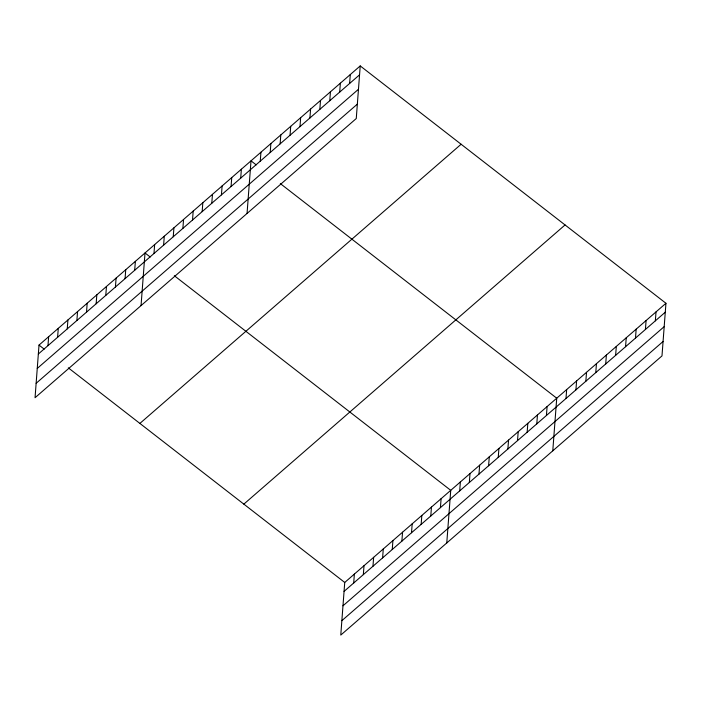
<?xml version="1.0" encoding="UTF-8"?>
<svg xmlns="http://www.w3.org/2000/svg" width="701" height="701" viewBox="0 0 701 701"><rect width="100%" height="100%" fill="white"/><g stroke="black" fill="none" stroke-linecap="round" stroke-linejoin="round"><path stroke-width="1.05" d="M360.226 65.92L39.011 345.094L35.05 397.721L356.266 118.539L360.226 65.92L665.95 303.279L661.989 355.906L340.774 635.08L344.734 582.461L665.95 303.279M47.975 345.646L48.641 336.717M57.605 337.269L58.279 328.348M67.243 328.892L67.918 319.971M76.882 320.515L77.557 311.594M86.521 312.147L87.187 303.218M96.151 303.77L96.826 294.841M105.79 295.393L106.464 286.472M115.428 287.016L116.103 278.095M125.067 278.639L125.733 269.719M134.697 270.271L135.372 261.342M141.05 305.592L145.011 252.965L150.18 256.987M153.975 253.517L154.649 244.596M163.613 245.14L164.279 236.219M173.243 236.763L173.918 227.843M182.882 228.395L183.557 219.466M192.521 220.018L193.187 211.089M202.16 211.641L202.826 202.72M211.79 203.264L212.464 194.343M221.428 194.887L222.103 185.967M231.067 186.519L231.733 177.59M240.706 178.142L241.372 169.213M247.05 213.463L251.011 160.836L256.18 164.858M260.264 161.134L260.938 152.213M270.2 152.503L270.866 143.582M280.128 143.88L280.794 134.951M290.056 135.249L290.722 126.32M299.984 126.618L300.65 117.698M309.912 117.987L310.578 109.067M319.84 109.356L320.506 100.436M329.768 100.734L330.443 91.805M339.696 92.103L340.371 83.182M349.624 83.472L350.298 74.551M353.698 583.004L354.373 574.084M363.337 574.636L364.003 565.707M372.967 566.259L373.642 557.33M382.606 557.882L383.281 548.953M392.245 549.505L392.919 540.585M401.883 541.128L402.549 532.208M411.513 532.751L412.188 523.831M421.152 524.383L421.827 515.454M430.791 516.006L431.457 507.077M440.43 507.629L441.095 498.709M446.774 542.951L450.734 490.332L174.33 275.73M459.698 490.875L460.373 481.955M469.337 482.507L470.003 473.578M478.976 474.13L479.642 465.201M488.606 465.753L489.28 456.833M498.245 457.376L498.919 448.456M507.883 448.999L508.549 440.079M517.522 440.631L518.188 431.702M527.152 432.254L527.827 423.325M536.791 423.877L537.465 414.957M546.429 415.5L547.095 406.58M552.782 450.822L556.734 398.203L280.33 183.601M565.996 398.501L566.662 389.572M575.924 389.87L576.59 380.941M585.852 381.239L586.518 372.319M595.78 372.608L596.446 363.688M605.708 363.985L606.383 355.056M615.636 355.354L616.31 346.425M625.564 346.723L626.238 337.803M635.492 338.092L636.166 329.172M645.419 329.461L646.094 320.541M655.347 320.839L656.022 311.91M38.336 354.023L359.552 74.841M37.249 368.437L358.465 89.264M36.137 383.298L357.352 104.125M139.893 423.422L461.118 144.248M243.843 504.133L565.059 224.951M344.06 591.381L665.275 312.208M342.973 605.804L664.197 326.631M341.86 620.657L663.076 341.483M39.011 345.094L44.181 349.116M68.321 367.859L344.734 582.461"/></g></svg>
